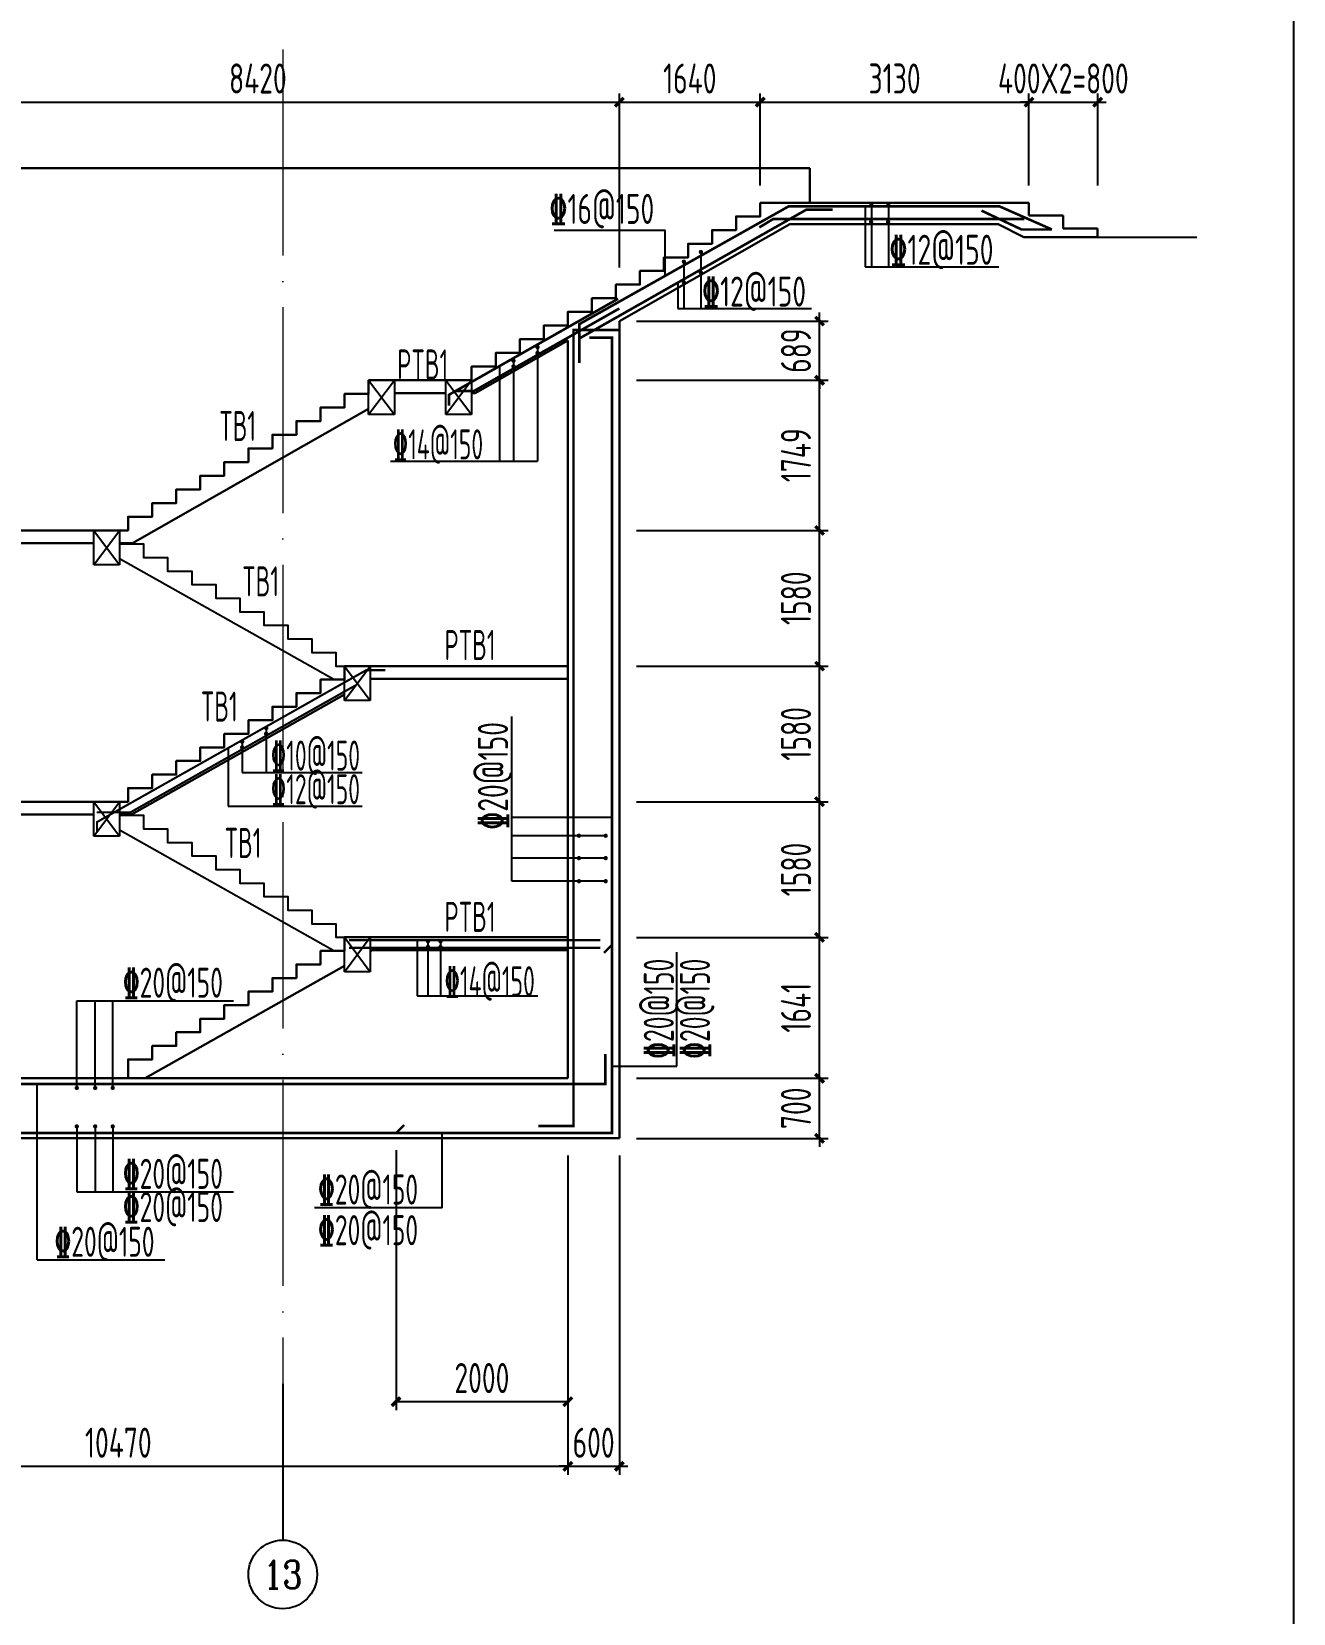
# Model space of a CAD drawing. Header units: millimetres. Extents: x -897614 to 191467, y -439928 to 101803.
# Drawn here: x -282093 to -267400, y -366277 to -347854 of the extents above; entities that cross this region are included whole.
import ezdxf
from ezdxf.enums import TextEntityAlignment as Align

# ---------------------------------------------------------------- set-up
doc = ezdxf.new("R2010")
doc.units = ezdxf.units.MM
doc.header["$LTSCALE"] = 1000
doc.linetypes.add('ACAD_ISO04W100', pattern=[30, 24, -3, 0, -3])
doc.linetypes.add('DASHED', pattern=[19.05, 12.7, -6.35])
for name, color, linetype in [('1STAIR', 2, 'Continuous'), ('AXIS', 3, 'Continuous'), ('DIM_LEAD', 3, 'Continuous'), ('HC_ZP', 4, 'Continuous'), ('JG_TEXT', 7, 'Continuous'), ('REIN', 1, 'Continuous')]:
    doc.layers.add(name, color=color, linetype=linetype)
for name, color, linetype, lineweight in [('AXIS_TEXT', 7, 'Continuous', 18), ('Beam', 4, 'DASHED', 25), ('DOTE', 8, 'ACAD_ISO04W100', 9), ('WALL', 6, 'Continuous', 30)]:
    doc.layers.add(name, color=color, linetype=linetype, lineweight=lineweight)
doc.layers.add('DY', color=1, linetype='Continuous', plot=False)
doc.styles.add('_TCH_AXIS', font='COMPLEX', dxfattribs={"bigfont": 'GBCBIG'})
doc.styles.add('COMPLEX', font='COMPLEX')
doc.styles.add('TSSD', font='tssdeng.shx', dxfattribs={"width": 0.7, "bigfont": 'tssdchn.shx'})
doc.dimstyles.new('TSD', dxfattribs={"dimtxt": 350, "dimasz": 100, "dimexe": 100, "dimexo": 200, "dimgap": 100, "dimtad": 1, "dimdec": 0, "dimzin": 0, "dimdsep": 46, "dimtxsty": 'TSSD', "dimblk": 'ARCHTICK', "dimcen": 0.09, "dimclrt": 7, "dimazin": 2, "dimtfac": 1, "dimtdec": 0, "dimtix": 1, "dimtmove": 2, "dimatfit": 3, "dimfxl": 0, "dimtolj": 1, "dimtzin": 0, "dimarcsym": 0})

# ---------------------------------------------------------------- blocks, each defined once
blk = doc.blocks.new('_axiso')
blk.add_circle((0, 0), 0.5)
at = {"layer": 'AXIS_TEXT', "style": 'COMPLEX', "width": 1.041667}
blk.add_attdef('A', text='', height=0.56, dxfattribs=at).set_placement((-0.25, -0.28), (0.25, -0.28), align=Align.FIT)
blk = doc.blocks.new('_ArchTick')
at = {"color": 0, "linetype": 'ByBlock', "const_width": 0.4}
blk.add_lwpolyline([(-0.5, -0.5), (0.5, 0.5)], dxfattribs=at)
blk = doc.blocks.new('*D1475')
at = {"layer": 'Defpoints', "color": 0, "transparency": 16777216}
for p in [(-275849, -360744, 0), (-286319, -362444, 0), (-275849, -364564)]:
    blk.add_point(p, dxfattribs=at)
at = {"layer": 'DIM_LEAD', "color": 0, "lineweight": -2, "transparency": 16777216}
for p, q in [((-275849, -360944), (-275849, -364664)), ((-286319, -362644), (-286319, -364664)), ((-286319, -364564), (-275849, -364564))]:
    blk.add_line(p, q, dxfattribs=at)
at = {"layer": 'DIM_LEAD', "color": 0, "lineweight": -2, "transparency": 16777216, "xscale": 100, "yscale": 100, "zscale": 100, "rotation": 180}
blk.add_blockref('_ArchTick', (-286319, -364564), dxfattribs=at)
at = {"layer": 'DIM_LEAD', "color": 0, "lineweight": -2, "transparency": 16777216, "xscale": 100, "yscale": 100, "zscale": 100}
blk.add_blockref('_ArchTick', (-275849, -364564), dxfattribs=at)
at = {"layer": 'DIM_LEAD', "color": 7, "transparency": 16777216, "insert": (-281084, -364289), "char_height": 350, "attachment_point": 5, "style": 'TSSD'}
blk.add_mtext('\\A1;10470', dxfattribs=at)
blk = doc.blocks.new('*D1476')
at = {"layer": 'Defpoints', "color": 0, "transparency": 16777216}
for p in [(-275849, -360744, 0), (-275249, -360744, 0), (-275249, -364564)]:
    blk.add_point(p, dxfattribs=at)
at = {"layer": 'DIM_LEAD', "color": 0, "lineweight": -2, "transparency": 16777216}
for p, q in [((-275849, -360944), (-275849, -364664)), ((-275249, -360944), (-275249, -364664)), ((-275849, -364564), (-275949, -364564)), ((-275849, -364564), (-275249, -364564)), ((-275249, -364564), (-275149, -364564))]:
    blk.add_line(p, q, dxfattribs=at)
at = {"layer": 'DIM_LEAD', "color": 0, "lineweight": -2, "transparency": 16777216, "xscale": 100, "yscale": 100, "zscale": 100}
blk.add_blockref('_ArchTick', (-275849, -364564), dxfattribs=at)
at = {"layer": 'DIM_LEAD', "color": 0, "lineweight": -2, "transparency": 16777216, "xscale": 100, "yscale": 100, "zscale": 100, "rotation": 180}
blk.add_blockref('_ArchTick', (-275249, -364564), dxfattribs=at)
at = {"layer": 'DIM_LEAD', "color": 7, "transparency": 16777216, "insert": (-275549, -364289), "char_height": 350, "attachment_point": 5, "style": 'TSSD'}
blk.add_mtext('\\A1;600', dxfattribs=at)
blk = doc.blocks.new('*D1477')
at = {"layer": 'Defpoints', "color": 0, "transparency": 16777216}
for p in [(-275249, -360044, 0), (-272918, -360044), (-275249, -360744, 0)]:
    blk.add_point(p, dxfattribs=at)
at = {"layer": 'DIM_LEAD', "color": 0, "lineweight": -2, "transparency": 16777216}
for p, q in [((-272918, -360044), (-272918, -359944)), ((-275049, -360044), (-272818, -360044)), ((-272918, -360744), (-272918, -360044)), ((-275049, -360744), (-272818, -360744)), ((-272918, -360744), (-272918, -360844))]:
    blk.add_line(p, q, dxfattribs=at)
at = {"layer": 'DIM_LEAD', "color": 0, "lineweight": -2, "transparency": 16777216, "xscale": 100, "yscale": 100, "zscale": 100}
for p, rotation in [((-272918, -360044), 270), ((-272918, -360744), 90)]:
    blk.add_blockref('_ArchTick', p, dxfattribs=dict(at, rotation=rotation))
at = {"layer": 'DIM_LEAD', "color": 7, "transparency": 16777216, "insert": (-273193, -360394), "char_height": 350, "attachment_point": 5, "rotation": 90, "style": 'TSSD'}
blk.add_mtext('\\A1;700', dxfattribs=at)
blk = doc.blocks.new('*D1478')
at = {"layer": 'Defpoints', "color": 0, "transparency": 16777216}
for p in [(-275249, -358403, 0), (-272918, -358403), (-275249, -360044, 0)]:
    blk.add_point(p, dxfattribs=at)
at = {"layer": 'DIM_LEAD', "color": 0, "lineweight": -2, "transparency": 16777216}
for p, q in [((-275049, -358403), (-272818, -358403)), ((-272918, -360044), (-272918, -358403)), ((-275049, -360044), (-272818, -360044))]:
    blk.add_line(p, q, dxfattribs=at)
at = {"layer": 'DIM_LEAD', "color": 0, "lineweight": -2, "transparency": 16777216, "xscale": 100, "yscale": 100, "zscale": 100}
for p, rotation in [((-272918, -358403), 90), ((-272918, -360044), 270)]:
    blk.add_blockref('_ArchTick', p, dxfattribs=dict(at, rotation=rotation))
at = {"layer": 'DIM_LEAD', "color": 7, "transparency": 16777216, "insert": (-273193, -359223), "char_height": 350, "attachment_point": 5, "rotation": 90, "style": 'TSSD'}
blk.add_mtext('\\A1;1641', dxfattribs=at)
blk = doc.blocks.new('*D1479')
at = {"layer": 'Defpoints', "color": 0, "transparency": 16777216}
for p in [(-275249, -356823, 0), (-272918, -356823), (-275249, -358403, 0)]:
    blk.add_point(p, dxfattribs=at)
at = {"layer": 'DIM_LEAD', "color": 0, "lineweight": -2, "transparency": 16777216}
for p, q in [((-275049, -356823), (-272818, -356823)), ((-272918, -358403), (-272918, -356823)), ((-275049, -358403), (-272818, -358403))]:
    blk.add_line(p, q, dxfattribs=at)
at = {"layer": 'DIM_LEAD', "color": 0, "lineweight": -2, "transparency": 16777216, "xscale": 100, "yscale": 100, "zscale": 100}
for p, rotation in [((-272918, -356823), 90), ((-272918, -358403), 270)]:
    blk.add_blockref('_ArchTick', p, dxfattribs=dict(at, rotation=rotation))
at = {"layer": 'DIM_LEAD', "color": 7, "transparency": 16777216, "insert": (-273193, -357613), "char_height": 350, "attachment_point": 5, "rotation": 90, "style": 'TSSD'}
blk.add_mtext('\\A1;1580', dxfattribs=at)
blk = doc.blocks.new('*D1480')
at = {"layer": 'Defpoints', "color": 0, "transparency": 16777216}
for p in [(-275249, -355243, 0), (-272918, -355243), (-275249, -356823, 0)]:
    blk.add_point(p, dxfattribs=at)
at = {"layer": 'DIM_LEAD', "color": 0, "lineweight": -2, "transparency": 16777216}
for p, q in [((-275049, -355243), (-272818, -355243)), ((-272918, -356823), (-272918, -355243)), ((-275049, -356823), (-272818, -356823))]:
    blk.add_line(p, q, dxfattribs=at)
at = {"layer": 'DIM_LEAD', "color": 0, "lineweight": -2, "transparency": 16777216, "xscale": 100, "yscale": 100, "zscale": 100}
for p, rotation in [((-272918, -355243), 90), ((-272918, -356823), 270)]:
    blk.add_blockref('_ArchTick', p, dxfattribs=dict(at, rotation=rotation))
at = {"layer": 'DIM_LEAD', "color": 7, "transparency": 16777216, "insert": (-273193, -356033), "char_height": 350, "attachment_point": 5, "rotation": 90, "style": 'TSSD'}
blk.add_mtext('\\A1;1580', dxfattribs=at)
blk = doc.blocks.new('*D1481')
at = {"layer": 'Defpoints', "color": 0, "transparency": 16777216}
for p in [(-275249, -353663, 0), (-272918, -353663), (-275249, -355243, 0)]:
    blk.add_point(p, dxfattribs=at)
at = {"layer": 'DIM_LEAD', "color": 0, "lineweight": -2, "transparency": 16777216}
for p, q in [((-275049, -353663), (-272818, -353663)), ((-272918, -355243), (-272918, -353663)), ((-275049, -355243), (-272818, -355243))]:
    blk.add_line(p, q, dxfattribs=at)
at = {"layer": 'DIM_LEAD', "color": 0, "lineweight": -2, "transparency": 16777216, "xscale": 100, "yscale": 100, "zscale": 100}
for p, rotation in [((-272918, -353663), 90), ((-272918, -355243), 270)]:
    blk.add_blockref('_ArchTick', p, dxfattribs=dict(at, rotation=rotation))
at = {"layer": 'DIM_LEAD', "color": 7, "transparency": 16777216, "insert": (-273193, -354453), "char_height": 350, "attachment_point": 5, "rotation": 90, "style": 'TSSD'}
blk.add_mtext('\\A1;1580', dxfattribs=at)
blk = doc.blocks.new('*D1482')
at = {"layer": 'Defpoints', "color": 0, "transparency": 16777216}
for p in [(-275249, -351914, 0), (-272918, -351914), (-275249, -353663, 0)]:
    blk.add_point(p, dxfattribs=at)
at = {"layer": 'DIM_LEAD', "color": 0, "lineweight": -2, "transparency": 16777216}
for p, q in [((-275049, -351914), (-272818, -351914)), ((-272918, -353663), (-272918, -351914)), ((-275049, -353663), (-272818, -353663))]:
    blk.add_line(p, q, dxfattribs=at)
at = {"layer": 'DIM_LEAD', "color": 0, "lineweight": -2, "transparency": 16777216, "xscale": 100, "yscale": 100, "zscale": 100}
for p, rotation in [((-272918, -351914), 90), ((-272918, -353663), 270)]:
    blk.add_blockref('_ArchTick', p, dxfattribs=dict(at, rotation=rotation))
at = {"layer": 'DIM_LEAD', "color": 7, "transparency": 16777216, "insert": (-273193, -352788), "char_height": 350, "attachment_point": 5, "rotation": 90, "style": 'TSSD'}
blk.add_mtext('\\A1;1749', dxfattribs=at)
blk = doc.blocks.new('*D1483')
at = {"layer": 'Defpoints', "color": 0, "transparency": 16777216}
for p in [(-275249, -351225, 0), (-272918, -351225), (-275249, -351914, 0)]:
    blk.add_point(p, dxfattribs=at)
at = {"layer": 'DIM_LEAD', "color": 0, "lineweight": -2, "transparency": 16777216}
for p, q in [((-272918, -351225), (-272918, -351125)), ((-275049, -351225), (-272818, -351225)), ((-272918, -351914), (-272918, -351225)), ((-275049, -351914), (-272818, -351914)), ((-272918, -351914), (-272918, -352014))]:
    blk.add_line(p, q, dxfattribs=at)
at = {"layer": 'DIM_LEAD', "color": 0, "lineweight": -2, "transparency": 16777216, "xscale": 100, "yscale": 100, "zscale": 100}
for p, rotation in [((-272918, -351225), 270), ((-272918, -351914), 90)]:
    blk.add_blockref('_ArchTick', p, dxfattribs=dict(at, rotation=rotation))
at = {"layer": 'DIM_LEAD', "color": 7, "transparency": 16777216, "insert": (-273193, -351569), "char_height": 350, "attachment_point": 5, "rotation": 90, "style": 'TSSD'}
blk.add_mtext('\\A1;689', dxfattribs=at)
blk = doc.blocks.new('*D1514')
at = {"layer": 'Defpoints', "color": 0, "transparency": 16777216}
for p in [(-275249, -348675), (-283669, -349445, 0), (-275249, -350801, 0)]:
    blk.add_point(p, dxfattribs=at)
at = {"layer": 'DIM_LEAD', "color": 0, "lineweight": -2, "transparency": 16777216}
for p, q in [((-283669, -349245), (-283669, -348575)), ((-283669, -348675), (-275249, -348675)), ((-275249, -350601), (-275249, -348575))]:
    blk.add_line(p, q, dxfattribs=at)
at = {"layer": 'DIM_LEAD', "color": 0, "lineweight": -2, "transparency": 16777216, "xscale": 100, "yscale": 100, "zscale": 100, "rotation": 180}
blk.add_blockref('_ArchTick', (-283669, -348675), dxfattribs=at)
at = {"layer": 'DIM_LEAD', "color": 0, "lineweight": -2, "transparency": 16777216, "xscale": 100, "yscale": 100, "zscale": 100}
blk.add_blockref('_ArchTick', (-275249, -348675), dxfattribs=at)
at = {"layer": 'DIM_LEAD', "color": 7, "transparency": 16777216, "insert": (-279459, -348400), "char_height": 350, "attachment_point": 5, "style": 'TSSD'}
blk.add_mtext('\\A1;8420', dxfattribs=at)
blk = doc.blocks.new('*D1515')
at = {"layer": 'Defpoints', "color": 0, "transparency": 16777216}
for p in [(-273609, -348675), (-273609, -349847, 0), (-275249, -350801, 0)]:
    blk.add_point(p, dxfattribs=at)
at = {"layer": 'DIM_LEAD', "color": 0, "lineweight": -2, "transparency": 16777216}
for p, q in [((-275249, -350601), (-275249, -348575)), ((-275249, -348675), (-273609, -348675)), ((-273609, -349647), (-273609, -348575))]:
    blk.add_line(p, q, dxfattribs=at)
at = {"layer": 'DIM_LEAD', "color": 0, "lineweight": -2, "transparency": 16777216, "xscale": 100, "yscale": 100, "zscale": 100, "rotation": 180}
blk.add_blockref('_ArchTick', (-275249, -348675), dxfattribs=at)
at = {"layer": 'DIM_LEAD', "color": 0, "lineweight": -2, "transparency": 16777216, "xscale": 100, "yscale": 100, "zscale": 100}
blk.add_blockref('_ArchTick', (-273609, -348675), dxfattribs=at)
at = {"layer": 'DIM_LEAD', "color": 7, "transparency": 16777216, "insert": (-274429, -348400), "char_height": 350, "attachment_point": 5, "style": 'TSSD'}
blk.add_mtext('\\A1;1640', dxfattribs=at)
blk = doc.blocks.new('*D1516')
at = {"layer": 'Defpoints', "color": 0, "transparency": 16777216}
for p in [(-270479, -348675), (-273609, -349847, 0), (-270479, -349847, 0)]:
    blk.add_point(p, dxfattribs=at)
at = {"layer": 'DIM_LEAD', "color": 0, "lineweight": -2, "transparency": 16777216}
for p, q in [((-273609, -349647), (-273609, -348575)), ((-273609, -348675), (-270479, -348675)), ((-270479, -349647), (-270479, -348575))]:
    blk.add_line(p, q, dxfattribs=at)
at = {"layer": 'DIM_LEAD', "color": 0, "lineweight": -2, "transparency": 16777216, "xscale": 100, "yscale": 100, "zscale": 100, "rotation": 180}
blk.add_blockref('_ArchTick', (-273609, -348675), dxfattribs=at)
at = {"layer": 'DIM_LEAD', "color": 0, "lineweight": -2, "transparency": 16777216, "xscale": 100, "yscale": 100, "zscale": 100}
blk.add_blockref('_ArchTick', (-270479, -348675), dxfattribs=at)
at = {"layer": 'DIM_LEAD', "color": 7, "transparency": 16777216, "insert": (-272044, -348400), "char_height": 350, "attachment_point": 5, "style": 'TSSD'}
blk.add_mtext('\\A1;3130', dxfattribs=at)
blk = doc.blocks.new('*D1517')
at = {"layer": 'Defpoints', "color": 0, "transparency": 16777216}
for p in [(-269679, -348675), (-270479, -349847, 0), (-269679, -349847, 0)]:
    blk.add_point(p, dxfattribs=at)
at = {"layer": 'DIM_LEAD', "color": 0, "lineweight": -2, "transparency": 16777216}
for p, q in [((-270479, -348675), (-270579, -348675)), ((-270479, -349647), (-270479, -348575)), ((-270479, -348675), (-269679, -348675)), ((-269679, -349647), (-269679, -348575)), ((-269679, -348675), (-269579, -348675))]:
    blk.add_line(p, q, dxfattribs=at)
at = {"layer": 'DIM_LEAD', "color": 0, "lineweight": -2, "transparency": 16777216, "xscale": 100, "yscale": 100, "zscale": 100}
blk.add_blockref('_ArchTick', (-270479, -348675), dxfattribs=at)
at = {"layer": 'DIM_LEAD', "color": 0, "lineweight": -2, "transparency": 16777216, "xscale": 100, "yscale": 100, "zscale": 100, "rotation": 180}
blk.add_blockref('_ArchTick', (-269679, -348675), dxfattribs=at)
at = {"layer": 'DIM_LEAD', "color": 7, "transparency": 16777216, "insert": (-270079, -348400), "char_height": 350, "attachment_point": 5, "style": 'TSSD'}
blk.add_mtext('\\A1;400X2=800', dxfattribs=at)
blk = doc.blocks.new('*D1722')
at = {"layer": 'Defpoints', "color": 0, "transparency": 16777216}
for p in [(-277850, -360683), (-275849, -360744, 0), (-275849, -363811)]:
    blk.add_point(p, dxfattribs=at)
at = {"layer": 'DIM_LEAD', "color": 0, "lineweight": -2, "transparency": 16777216}
for p, q in [((-277850, -360883), (-277850, -363911)), ((-275849, -360944), (-275849, -363911)), ((-277850, -363811), (-275849, -363811))]:
    blk.add_line(p, q, dxfattribs=at)
at = {"layer": 'DIM_LEAD', "color": 0, "lineweight": -2, "transparency": 16777216, "xscale": 100, "yscale": 100, "zscale": 100, "rotation": 180}
blk.add_blockref('_ArchTick', (-277850, -363811), dxfattribs=at)
at = {"layer": 'DIM_LEAD', "color": 0, "lineweight": -2, "transparency": 16777216, "xscale": 100, "yscale": 100, "zscale": 100}
blk.add_blockref('_ArchTick', (-275849, -363811), dxfattribs=at)
at = {"layer": 'DIM_LEAD', "color": 7, "transparency": 16777216, "insert": (-276850, -363536), "char_height": 350, "attachment_point": 5, "style": 'TSSD'}
blk.add_mtext('\\A1;2000', dxfattribs=at)

msp = doc.modelspace()

# ---------------------------------------------------------------- linework, layer by layer
at = {"layer": '1STAIR', "linetype": 'Continuous'}
for p, q in [((-278574.67876, -355400.73138, 0), (-281060.94813, -353997.76509, 0)), ((-278574.67876, -358560.73138, 0), (-281060.94813, -357157.76509, 0))]:
    msp.add_line(p, q, dxfattribs=at)
at = {"layer": '1STAIR', "linetype": 'Continuous', "elevation": 0}
for points in [[(-281069.45465, -353812.73138), (-281069.45465, -353820.73138), (-280789.45465, -353820.73138), (-280789.45465, -353978.73138), (-280509.45465, -353978.73138), (-280509.45465, -354136.73138), (-280229.45465, -354136.73138), (-280229.45465, -354294.73138), (-279949.45465, -354294.73138), (-279949.45465, -354452.73138), (-279669.45465, -354452.73138), (-279669.45465, -354610.73138), (-279389.45465, -354610.73138), (-279389.45465, -354768.73138), (-279109.45465, -354768.73138), (-279109.45465, -354926.73138), (-278829.45465, -354926.73138), (-278829.45465, -355084.73138), (-278549.45465, -355084.73138), (-278549.45465, -355242.73138), (-278449.45465, -355242.73138)], [(-281069.45465, -356972.73138), (-281069.45465, -356980.73138), (-280789.45465, -356980.73138), (-280789.45465, -357138.73138), (-280509.45465, -357138.73138), (-280509.45465, -357296.73138), (-280229.45465, -357296.73138), (-280229.45465, -357454.73138), (-279949.45465, -357454.73138), (-279949.45465, -357612.73138), (-279669.45465, -357612.73138), (-279669.45465, -357770.73138), (-279389.45465, -357770.73138), (-279389.45465, -357928.73138), (-279109.45465, -357928.73138), (-279109.45465, -358086.73138), (-278829.45465, -358086.73138), (-278829.45465, -358244.73138), (-278549.45465, -358244.73138), (-278549.45465, -358402.73138), (-278449.45465, -358402.73138)]]:
    msp.add_lwpolyline(points, dxfattribs=at)
at = {"layer": 'AXIS'}
msp.add_line((-279169.52742, -363604.02204, 0), (-279169.52742, -365423.872, 0), dxfattribs=at)
at = {"layer": 'Beam'}
for p, q in [((-278169.45465, -351913.73138, 0), (-277869.45465, -352313.73138, 0)), ((-278169.45465, -352313.73138, 0), (-277869.45465, -351913.73138, 0)), ((-277269.45465, -351913.73138, 0), (-276969.45465, -352313.73138, 0)), ((-277269.45465, -352313.73138, 0), (-276969.45465, -351913.73138, 0)), ((-281369.45465, -353662.73138, 0), (-281069.45465, -354062.73138, 0)), ((-281369.45465, -354062.73138, 0), (-281069.45465, -353662.73138, 0)), ((-278449.45465, -355242.73138, 0), (-278149.45465, -355642.73138, 0)), ((-278449.45465, -355642.73138, 0), (-278149.45465, -355242.73138, 0)), ((-281369.45465, -356822.73138, 0), (-281069.45465, -357222.73138, 0)), ((-281369.45465, -357222.73138, 0), (-281069.45465, -356822.73138, 0)), ((-278449.45465, -358402.73138, 0), (-278149.45465, -358802.73138, 0)), ((-278449.45465, -358802.73138, 0), (-278149.45465, -358402.73138, 0))]:
    msp.add_line(p, q, dxfattribs=at)
at = {"layer": 'Beam', "elevation": 0}
for points in [[(-278169.45465, -351913.73138), (-277869.45465, -351913.73138), (-277869.45465, -352313.73138), (-278169.45465, -352313.73138)], [(-277269.45465, -351913.73138), (-276969.45465, -351913.73138), (-276969.45465, -352313.73138), (-277269.45465, -352313.73138)], [(-281369.45465, -353662.73138), (-281069.45465, -353662.73138), (-281069.45465, -354062.73138), (-281369.45465, -354062.73138)], [(-278449.45465, -355242.73138), (-278149.45465, -355242.73138), (-278149.45465, -355642.73138), (-278449.45465, -355642.73138)], [(-281369.45465, -356822.73138), (-281069.45465, -356822.73138), (-281069.45465, -357222.73138), (-281369.45465, -357222.73138)], [(-278449.45465, -358402.73138), (-278149.45465, -358402.73138), (-278149.45465, -358802.73138), (-278449.45465, -358802.73138)]]:
    msp.add_lwpolyline(points, close=True, dxfattribs=at)
at = {"layer": 'DOTE', "ltscale": 0.1}
msp.add_line((-279169.52742, -348062.51357, 0), (-279169.52742, -363811.74875, 0), dxfattribs=at)
at = {"layer": 'DY'}
msp.add_lwpolyline([(-267400.45683, -380329.65135), (-326800.45683, -380329.65135), (-326800.45683, -338329.65135), (-267400.45683, -338329.65135)], close=True, dxfattribs=at)
at = {"layer": 'HC_ZP', "color": 7}
msp.add_line((-269679.45465, -350246.73138, 0), (-268523.64455, -350246.73138, 0), dxfattribs=at)
at = {"layer": 'JG_TEXT'}
for p, q in [((-272386.76691, -349889.68892, 0), (-272386.76691, -350592.91243, 0)), ((-272314.60342, -349859.83431, 0), (-272314.60342, -350592.91243, 0)), ((-272116.74378, -349859.83431, 0), (-272116.74378, -350592.91243, 0)), ((-274497.34678, -350533.10598, 0), (-274497.34678, -351079.38638, 0)), ((-274299.48714, -350420.67675, 0), (-274299.48714, -351079.38638, 0)), ((-272386.76691, -350592.91243, 0), (-270830.08899, -350592.91243, 0)), ((-274569.51027, -350777.72056, 0), (-274569.51027, -351079.38638, 0)), ((-274569.51027, -351079.38638, 0), (-273012.83235, -351079.38638, 0)), ((-276482.12586, -351687.15424, 0), (-276482.12586, -352858.43598, 0)), ((-276202.12586, -351529.15424, 0), (-276202.12586, -352858.43598, 0)), ((-276646.663, -351762.36634, 0), (-276646.663, -352858.43598, 0)), ((-277914.46993, -352858.43598, 0), (-276202.12586, -352858.43598, 0)), ((-276503.04497, -357749.0343, 0), (-276503.04497, -355831.99279, 0)), ((-279362.12586, -355966.15424, 0), (-279362.12586, -356483.46619, 0)), ((-279806.663, -356199.36634, 0), (-279806.663, -356874.75418, 0)), ((-279642.12586, -356124.15424, 0), (-279642.12586, -356483.46619, 0)), ((-279642.12586, -356483.46619, 0), (-278245.11033, -356483.46619, 0)), ((-279806.663, -356874.75418, 0), (-278245.11033, -356874.75418, 0)), ((-275334.07635, -357008.17071, 0), (-276503.04497, -357008.17071, 0)), ((-275408.62665, -357219.33435, 0), (-276503.04497, -357219.33435, 0)), ((-275408.62665, -357219.33435, 0), (-276503.04497, -357219.33435, 0)), ((-275408.62665, -357479.79528, 0), (-276503.04497, -357479.79528, 0)), ((-275408.62665, -357749.0343, 0), (-276503.04497, -357749.0343, 0)), ((-277604.74281, -358435.737, 0), (-277604.74281, -359083.8538, 0)), ((-277478.43755, -358447.98264, 0), (-277478.43755, -359083.8538, 0)), ((-277332.15375, -358447.98264, 0), (-277332.15375, -359083.8538, 0)), ((-274578.15055, -359902.54121, 0), (-274578.15055, -358575.27438, 0)), ((-281567.83037, -359142.64723, 0), (-279744.2734, -359142.64723, 0)), ((-281567.83037, -360157.02721, 0), (-281567.83037, -359142.64723, 0)), ((-281353.18206, -360157.02721, 0), (-281353.18206, -359142.64723, 0)), ((-281149.44801, -360157.02721, 0), (-281149.44801, -359142.64723, 0)), ((-277604.74281, -359083.8538, 0), (-276199.16139, -359083.8538, 0)), ((-275334.07635, -359902.54121, 0), (-274578.15055, -359902.54121, 0)), ((-282027.10206, -362160.49662, 0), (-282027.10206, -360111.34268, 0)), ((-281567.83037, -360605.0249, 0), (-281567.83037, -361368.98468, 0)), ((-281353.18206, -360605.0249, 0), (-281353.18206, -361368.98468, 0)), ((-281149.44801, -360605.0249, 0), (-281149.44801, -361368.98468, 0)), ((-277314.47916, -361551.84771, 0), (-277314.47916, -360683.13376, 0)), ((-281567.83037, -361368.98468, 0), (-279744.2734, -361368.98468, 0)), ((-277314.47916, -361551.84771, 0), (-278801.02472, -361551.84771, 0)), ((-282027.10206, -362160.49662, 0), (-280540.55651, -362160.49662, 0))]:
    msp.add_line(p, q, dxfattribs=at)
msp.add_lwpolyline([(-276009.63935, -350167.676), (-274717.7861, -350167.676), (-274717.7861, -350699.30763)], dxfattribs=at)
at = {"layer": 'REIN', "const_width": 25, "elevation": 0}
for points in [[(-272314.60342, -349872.33431, -1), (-272314.60342, -349847.33431, -1)], [(-272116.74378, -349872.33431, -1), (-272116.74378, -349847.33431, -1)], [(-272317.97613, -350081.88586, -1), (-272317.97613, -350056.88586, -1)], [(-272120.11649, -350081.88586, -1), (-272120.11649, -350056.88586, -1)], [(-274299.48714, -350433.17675, -1), (-274299.48714, -350408.17675, -1)], [(-274497.34678, -350545.60598, -1), (-274497.34678, -350520.60598, -1)], [(-274497.34678, -350786.77421, -1), (-274497.34678, -350761.77421, -1)], [(-274299.48714, -350674.34498, -1), (-274299.48714, -350649.34498, -1)], [(-276202.12586, -351541.65424, -1), (-276202.12586, -351516.65424, -1)], [(-276482.12586, -351699.65424, -1), (-276482.12586, -351674.65424, -1)], [(-276202.12586, -351608.00277, -1), (-276202.12586, -351583.00277, -1)], [(-276482.12586, -351766.00277, -1), (-276482.12586, -351741.00277, -1)], [(-279642.12586, -356136.65424, -1), (-279642.12586, -356111.65424, -1)], [(-279362.12586, -355978.65424, -1), (-279362.12586, -355953.65424, -1)], [(-279362.12586, -356045.00277, -1), (-279362.12586, -356020.00277, -1)], [(-279642.12586, -356203.00277, -1), (-279642.12586, -356178.00277, -1)], [(-275732.56343, -357219.33435, 1), (-275707.56343, -357219.33435, 1)], [(-275421.12665, -357219.33435, 1), (-275396.12665, -357219.33435, 1)], [(-275732.56343, -357479.79528, 1), (-275707.56343, -357479.79528, 1)], [(-275421.12665, -357479.79528, 1), (-275396.12665, -357479.79528, 1)], [(-275732.56343, -357749.0343, 1), (-275707.56343, -357749.0343, 1)], [(-275421.12665, -357749.0343, 1), (-275396.12665, -357749.0343, 1)], [(-277478.43755, -358460.48264, -1), (-277478.43755, -358435.48264, -1)], [(-277478.43755, -358526.83117, -1), (-277478.43755, -358501.83117, -1)], [(-277332.15375, -358460.48264, -1), (-277332.15375, -358435.48264, -1)], [(-277332.15375, -358526.83117, -1), (-277332.15375, -358501.83117, -1)], [(-281567.83037, -360169.52721, -1), (-281567.83037, -360144.52721, -1)], [(-281353.18206, -360169.52721, -1), (-281353.18206, -360144.52721, -1)], [(-281149.44801, -360169.52721, -1), (-281149.44801, -360144.52721, -1)], [(-281567.83037, -360617.5249, -1), (-281567.83037, -360592.5249, -1)], [(-281353.18206, -360617.5249, -1), (-281353.18206, -360592.5249, -1)], [(-281149.44801, -360617.5249, -1), (-281149.44801, -360592.5249, -1)]]:
    msp.add_lwpolyline(points, format="xyb", close=True, dxfattribs=at)
at = {"layer": 'REIN', "elevation": 0}
for points, const_width in [([(-275714.72863, -351711.9291), (-275714.72863, -351260.4022), (-273279.27047, -349889.68892), (-270821.20147, -349889.68892), (-270212.09359, -350158.40033)], 30), ([(-275714.72863, -351427.77894), (-273071.284, -349927.28489), (-272767.00597, -349927.28489)], 30), ([(-270534.50429, -350036.49184), (-273458.35728, -350036.49184), (-273619.27193, -350134.56151)], 30), ([(-270212.09359, -350158.40033), (-270565.39764, -350158.40033), (-271031.54606, -349938.94346)], 30), ([(-275264.45749, -350965.42507), (-277233.30714, -352083.4504), (-277233.30714, -352212.22362)], 30), ([(-275249.45464, -351078.20987), (-276942.11857, -352039.40118), (-277155.08235, -352039.40118)], 30), ([(-276192.37843, -360600.62815), (-275783.47635, -360600.62815), (-275783.47635, -351329.29767), (-275249.45464, -351329.29767)], 30), ([(-275599.59896, -351418.06032), (-275334.07635, -351418.06032), (-275334.07635, -360683.13376), (-286879.23579, -360683.13376), (-286879.23579, -361014.9964)], 30), ([(-281332.20499, -357173.06517), (-281332.20499, -357060.20789), (-278196.02253, -355290.50493), (-277973.87992, -355290.50493)], 25), ([(-278316.11041, -355464.93905), (-280944.08396, -356947.86698), (-281334.97154, -356947.86698)], 25), ([(-278399.34422, -358435.737), (-275469.11724, -358435.737)], 25), ([(-275428.55731, -358583.78718), (-275334.07635, -358489.30622), (-275334.07635, -360683.13376), (-277849.77635, -360683.13376), (-277755.29538, -360588.6528)], 30), ([(-278399.34422, -358525.12704), (-275469.11724, -358525.12704)], 25), ([(-287389.6671, -362316.3573), (-286935.71735, -362316.3573), (-286935.71735, -360111.34268), (-275412.21263, -360111.34268), (-275412.21263, -359760.60669)], 30)]:
    msp.add_lwpolyline(points, dxfattribs=dict(at, const_width=const_width))
at = {"layer": 'WALL'}
for p, q in [((-283669.45465, -349444.73138, 0), (-273029.45474, -349444.73138, 0)), ((-273029.45474, -349444.73138, 0), (-273029.45474, -349846.73138, 0)), ((-270479.45465, -349846.73138, 0), (-273609.45465, -349846.73138, 0)), ((-270479.45465, -349996.73138, 0), (-270479.45465, -349846.73138, 0)), ((-270079.45465, -349996.73138, 0), (-270479.45465, -349996.73138, 0)), ((-270079.45465, -350146.73138, 0), (-270079.45465, -349996.73138, 0)), ((-273263.42424, -350096.73138, 0), (-275249.45464, -351224.51293, 0)), ((-270838.47165, -350096.73138, 0), (-273263.42424, -350096.73138, 0)), ((-270838.47165, -350096.73138, 0), (-270538.47165, -350246.73138, 0)), ((-269679.45465, -350146.73138, 0), (-270079.45465, -350146.73138, 0)), ((-269679.45465, -350246.73138, 0), (-269679.45465, -350146.73138, 0)), ((-270538.47165, -350246.73138, 0), (-269679.45465, -350246.73138, 0)), ((-275249.45464, -351224.51293, 0), (-275249.45464, -360743.73138, 0)), ((-275849.45465, -360043.73138, 0), (-275849.45465, -351450.22889, 0)), ((-278149.45465, -355392.73138, 0), (-275849.45465, -355392.73138, 0)), ((-280930.05334, -356972.73138, 0), (-278449.45465, -355572.96498, 0)), ((-281369.45465, -356972.73138, 0), (-283669.45465, -356972.73138, 0)), ((-280930.05334, -356972.73138, 0), (-281069.45465, -356972.73138, 0)), ((-278149.45465, -358563.67927, 0), (-278130.05334, -358552.73138, 0)), ((-278130.05334, -358552.73138, 0), (-275849.45465, -358552.73138, 0)), ((-280772.33182, -360043.73138, 0), (-278449.45465, -358732.96498, 0)), ((-275849.45465, -360043.73138, 0), (-287219.48716, -360043.73138, 0)), ((-275249.45464, -360743.73138, 0), (-286319.45466, -360743.73138, 0))]:
    msp.add_line(p, q, dxfattribs=at)
at = {"layer": 'WALL', "elevation": 0}
for points in [[(-273609.45465, -349846.73138), (-273609.45465, -350005.73138), (-273889.45465, -350005.73138), (-273889.45465, -350164.73138), (-274169.45465, -350164.73138), (-274169.45465, -350323.73138), (-274449.45465, -350323.73138), (-274449.45465, -350482.73138), (-274729.45465, -350482.73138), (-274729.45465, -350641.73138), (-275009.45465, -350641.73138), (-275009.45465, -350800.73138), (-275289.45465, -350800.73138), (-275289.45465, -350959.73138), (-275569.45465, -350959.73138), (-275569.45465, -351118.73138), (-275849.45465, -351118.73138), (-275849.45465, -351277.73138), (-276129.45465, -351277.73138), (-276129.45465, -351436.73138), (-276409.45465, -351436.73138), (-276409.45465, -351595.73138), (-276689.45465, -351595.73138), (-276689.45465, -351754.73138), (-276969.45465, -351754.73138), (-276969.45465, -351913.73138), (-278169.45465, -351913.73138)], [(-275849.45465, -351450.22889), (-276929.83641, -352063.73138), (-276969.45465, -352063.73138)], [(-278169.45465, -351913.73138), (-278169.45465, -352072.73138), (-278449.45465, -352072.73138), (-278449.45465, -352231.73138), (-278729.45465, -352231.73138), (-278729.45465, -352390.73138), (-279009.45465, -352390.73138), (-279009.45465, -352549.73138), (-279289.45465, -352549.73138), (-279289.45465, -352708.73138), (-279569.45465, -352708.73138), (-279569.45465, -352867.73138), (-279849.45465, -352867.73138), (-279849.45465, -353026.73138), (-280129.45465, -353026.73138), (-280129.45465, -353185.73138), (-280409.45465, -353185.73138), (-280409.45465, -353344.73138), (-280689.45465, -353344.73138), (-280689.45465, -353503.73138), (-280969.45465, -353503.73138), (-280969.45465, -353662.73138), (-283669.45465, -353662.73138)], [(-277269.45465, -352063.73138), (-277869.45465, -352063.73138)], [(-278169.45465, -352245.95821), (-280917.50936, -353812.73138), (-281069.45465, -353812.73138)], [(-281369.45465, -353812.73138), (-283669.45465, -353812.73138)], [(-275849.45465, -355242.73138), (-278449.45465, -355242.73138), (-278449.45465, -355400.73138), (-278729.45465, -355400.73138), (-278729.45465, -355558.73138), (-279009.45465, -355558.73138), (-279009.45465, -355716.73138), (-279289.45465, -355716.73138), (-279289.45465, -355874.73138), (-279569.45465, -355874.73138), (-279569.45465, -356032.73138), (-279849.45465, -356032.73138), (-279849.45465, -356190.73138), (-280129.45465, -356190.73138), (-280129.45465, -356348.73138), (-280409.45465, -356348.73138), (-280409.45465, -356506.73138), (-280689.45465, -356506.73138), (-280689.45465, -356664.73138), (-280969.45465, -356664.73138), (-280969.45465, -356822.73138), (-283669.45465, -356822.73138)], [(-275849.45465, -358402.73138), (-278449.45465, -358402.73138), (-278449.45465, -358560.73138), (-278729.45465, -358560.73138), (-278729.45465, -358718.73138), (-279009.45465, -358718.73138), (-279009.45465, -358876.73138), (-279289.45465, -358876.73138), (-279289.45465, -359034.73138), (-279569.45465, -359034.73138), (-279569.45465, -359192.73138), (-279849.45465, -359192.73138), (-279849.45465, -359350.73138), (-280129.45465, -359350.73138), (-280129.45465, -359508.73138), (-280409.45465, -359508.73138), (-280409.45465, -359666.73138), (-280689.45465, -359666.73138), (-280689.45465, -359824.73138), (-280969.45465, -359824.73138), (-280969.45465, -360043.73138)]]:
    msp.add_lwpolyline(points, dxfattribs=at)

# ---------------------------------------------------------------- block references
at = {"layer": 'AXIS'}
ref = msp.add_blockref('_axiso', (-279169.52742, -365823.872, 0), dxfattribs=dict(at, xscale=800, yscale=800, zscale=800))
ref.add_attrib('A', '13', dxfattribs={"layer": 'AXIS_TEXT', "ltscale": 10, "height": 328.445495, "style": '_TCH_AXIS'}).set_placement((-279396.31121, -365988.09475, 0), (-278942.74362, -365988.09475, 0), align=Align.FIT)

# ---------------------------------------------------------------- texts
at = {"layer": 'JG_TEXT', "style": 'TSSD'}
for s, width, p in [('%%13216@150', 0.7, (-276063.87817, -350093.79055)), ('%%13212@150', 0.7, (-272103.8353, -350569.51464, 0)), ('%%13212@150', 0.7, (-274286.57866, -351055.98858, 0)), ('PTB1', 0.6, (-277836.2382, -351905.44702, 0)), ('TB1', 0.6, (-279908.75468, -352621.72522, 0)), ('%%13214@150', 0.6, (-277887.74513, -352836.28719, 0)), ('TB1', 0.6, (-279641.42697, -354431.6091, 0)), ('PTB1', 0.6, (-277285.1878, -355173.64824, 0)), ('TB1', 0.6, (-280122.85429, -355889.76844, 0)), ('%%13210@150', 0.6, (-279307.7187, -356461.3174, 0)), ('%%13212@150', 0.6, (-279307.7187, -356852.6054, 0)), ('TB1', 0.6, (-279846.5832, -357478.43017, 0)), ('PTB1', 0.6, (-277285.1878, -358339.39154, 0)), ('%%13214@150', 0.6, (-277285.1878, -359090.15767, 0)), ('%%13220@150', 0.65, (-281030.41152, -359105.92235, 0)), ('%%13220@150', 0.65, (-281030.41152, -361332.25981, 0)), ('%%13220@150', 0.65, (-278757.3866, -361515.12283, 0)), ('%%13220@150', 0.65, (-281030.41152, -361718.46712, 0)), ('%%13220@150', 0.65, (-278757.3866, -361988.51716, 0)), ('%%13220@150', 0.65, (-281826.69462, -362123.77174, 0))]:
    msp.add_text(s, height=350, dxfattribs=dict(at, width=width)).set_placement(p)
for width, p in [(0.7, (-276546.08217, -357149.78134, 0)), (0.65, (-274614.87542, -359816.67829, 0)), (0.65, (-274194.38175, -359816.67829, 0))]:
    msp.add_text('%%13220@150', height=350, rotation=90, dxfattribs=dict(at, width=width)).set_placement(p)

# ---------------------------------------------------------------- dimensions: what is measured, and where the dimension line sits
at = {"layer": 'DIM_LEAD'}
for base, p1, p2, picture, middle in [((-275249.45464, -348675.46278, 0), (-283669.45465, -349444.73138, 0), (-275249.45464, -350800.73138, 0), '*D1514', (-279459.45464, -348400.46278, 0)), ((-273609.45465, -348675.46278, 0), (-275249.45464, -350800.73138, 0), (-273609.45465, -349846.73138, 0), '*D1515', (-274429.45465, -348400.46278, 0)), ((-270479.45465, -348675.46278, 0), (-273609.45465, -349846.73138, 0), (-270479.45465, -349846.73138, 0), '*D1516', (-272044.45465, -348400.46278, 0)), ((-275849.45465, -363810.86653, 0), (-277849.77635, -360683.13376, 0), (-275849.45465, -360743.73138, 0), '*D1722', (-276849.6155, -363535.86653, 0)), ((-275849.45465, -364563.67343, 0), (-286319.45466, -362443.73138, 0), (-275849.45465, -360743.73138, 0), '*D1475', (-281084.45466, -364288.67343, 0)), ((-275249.45464, -364563.67343, 0), (-275849.45465, -360743.73138, 0), (-275249.45464, -360743.73138, 0), '*D1476', (-275549.45465, -364288.67343, 0))]:
    dim = msp.add_linear_dim(base=base, p1=p1, p2=p2, dimstyle='TSD', dxfattribs=at)
    dim.commit()
    dim.dimension.update_dxf_attribs({"geometry": picture, "text_midpoint": middle})
dim = msp.add_linear_dim(base=(-269679.45465, -348675.46278, 0), p1=(-270479.45465, -349846.73138, 0), p2=(-269679.45465, -349846.73138, 0), text='400X2=<>', dimstyle='TSD', dxfattribs=at)
dim.commit()
dim.dimension.update_dxf_attribs({"geometry": '*D1517', "text_midpoint": (-270079.45465, -348400.46278, 0)})
for base, p1, p2, picture, middle in [((-272917.58134, -351224.51293, 0), (-275249.45464, -351913.73138, 0), (-275249.45464, -351224.51293, 0), '*D1483', (-273192.58134, -351569.12215, 0)), ((-272917.58134, -351913.73138, 0), (-275249.45464, -353662.73138, 0), (-275249.45464, -351913.73138, 0), '*D1482', (-273192.58134, -352788.23138, 0)), ((-272917.58134, -353662.73138, 0), (-275249.45464, -355242.73138, 0), (-275249.45464, -353662.73138, 0), '*D1481', (-273192.58134, -354452.73138, 0)), ((-272917.58134, -355242.73138, 0), (-275249.45464, -356822.73138, 0), (-275249.45464, -355242.73138, 0), '*D1480', (-273192.58134, -356032.73138, 0)), ((-272917.58134, -356822.73138, 0), (-275249.45464, -358402.73138, 0), (-275249.45464, -356822.73138, 0), '*D1479', (-273192.58134, -357612.73138, 0)), ((-272917.58134, -358402.73138, 0), (-275249.45464, -360043.73138, 0), (-275249.45464, -358402.73138, 0), '*D1478', (-273192.58134, -359223.23138, 0)), ((-272917.58134, -360043.73138, 0), (-275249.45464, -360743.73138, 0), (-275249.45464, -360043.73138, 0), '*D1477', (-273192.58134, -360393.73138, 0))]:
    dim = msp.add_linear_dim(base=base, p1=p1, p2=p2, angle=90, dimstyle='TSD', dxfattribs=at)
    dim.commit()
    dim.dimension.update_dxf_attribs({"geometry": picture, "text_midpoint": middle})

doc.saveas('drawing.dxf')
